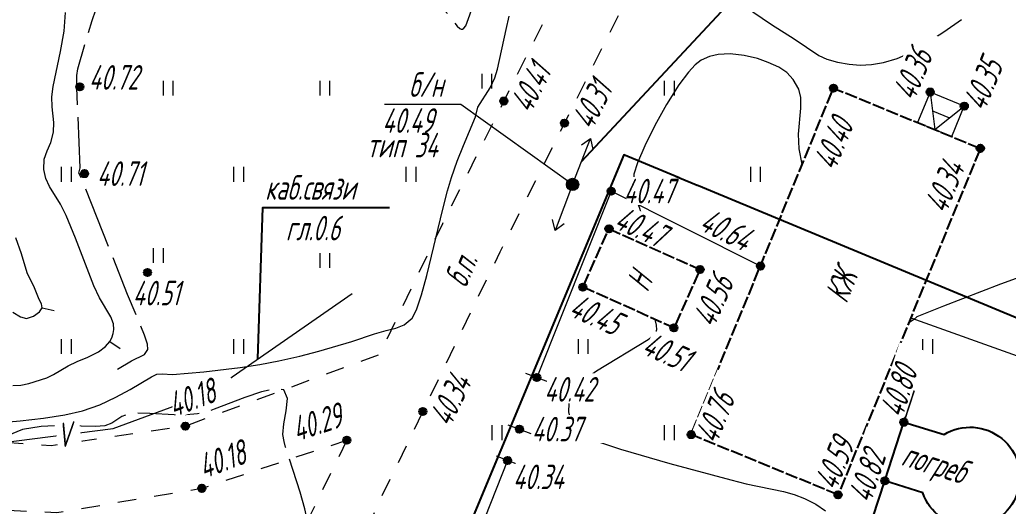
# Model space of a CAD drawing. Extents: x 2208637 to 2213412, y 575334 to 577367.
# Drawn here: x 2211028.6 to 2211068.76, y 576608.31 to 576628.09 of the extents above; entities that cross this region are included whole.
import ezdxf
from ezdxf.enums import TextEntityAlignment as Align

# ---------------------------------------------------------------- set-up
doc = ezdxf.new("R2010")
doc.units = 0
doc.header["$LTSCALE"] = 0.5
for name, pattern in [('2000_13', [1, 1, 0]), ('500_189_3_2', [3, 1.5, -1.5]), ('500_329_3', [6, 5, -1])]:
    doc.linetypes.add(name, pattern=pattern)
doc.layers.get('0').update_dxf_attribs({"lineweight": 25})
for name, color, linetype, lineweight in [('ИИ_ГОРИЗОНТАЛИ_ОСН', 32, 'Continuous', 15), ('ИИ_ГРАНИЦЫ_ЗЕМЛЕПОЛЬЗОВАТЕЛЕЙ', 7, 'Continuous', 25), ('ИИ_ДОРОГИ_АД', 7, 'Continuous', 25), ('ИИ_КАБЕЛЯ_СВЯЗИ', 212, 'Continuous', 25), ('ИИ_ЛЭП_НН', 7, 'Continuous', 25), ('ИИ_ОГРАДЫ', 7, 'Continuous', 25), ('ИИ_ОТМЕТКИ', 7, 'Continuous', 25), ('ИИ_СООРУЖЕНИЯ', 7, 'Continuous', 25), ('ИИ_УГОДЬЯ', 7, 'Continuous', 25)]:
    doc.layers.add(name, color=color, linetype=linetype, lineweight=lineweight)
doc.styles.add('BM431', font='', dxfattribs={"height": 1})
doc.styles.add('D431', font='', dxfattribs={"height": 1})
doc.styles.add('GOST 2.304', font='cs_gost2304.shx', dxfattribs={"width": 0.8, "oblique": 15})
doc.styles.get('BM431').set_extended_font_data('bm431', italic=True)
doc.styles.get('D431').set_extended_font_data('D431', italic=True)
doc.linetypes.add('2000_475_1', pattern='A,3,[1,Topography.shx,S=0.5,R=90,X=0,Y=0],0', length=3)
doc.linetypes.add('2000_485_1', pattern='A,34.5,[1,Topography.shx,S=1.5,R=120,X=0.5,Y=-0.87],-0.01,[1,Topography.shx,S=1.5,R=0,X=-0.25,Y=0.43],0,[3,Topography.shx,S=1,R=0,X=0.5,Y=0],-0.01,[1,Topography.shx,S=1.5,R=60,X=0.5,Y=-0.87],-1,34.5', length=70.02)
doc.linetypes.add('2000_63', pattern='A,1,[1,Topography.shx,S=1.2,R=90,X=0,Y=0],1,[1,Topography.shx,S=0.5,R=90,X=0,Y=0]', length=2)
doc.linetypes.add('500_132_1', pattern='A,4,[3,Topography.shx,S=2.5,R=0,X=0,Y=0],4,-2', length=10)

# ---------------------------------------------------------------- blocks, each defined once
blk = doc.blocks.new('Лист 024_УС_ПК2+00-ПК8+57.26|2000_473')
at = {"color": 0, "linetype": 'Continuous', "lineweight": -2}
blk.add_lwpolyline([(0, 1), (0, -1)], dxfattribs=at)
blk = doc.blocks.new('Лист 024_УС_ПК2+00-ПК8+57.26|Для согласований 3 лист|Ситуация лист3|2000_115_5')
at = {"color": 0, "linetype": 'Continuous', "lineweight": -2}
for points in [[(0, 0), (4, 0)], [(3.25, 0.5), (4, 0), (3.25, -0.5)]]:
    blk.add_lwpolyline(points, dxfattribs=at)
blk = doc.blocks.new('*U58')
at = {"color": 0, "linetype": 'Continuous', "lineweight": -2}
blk.add_lwpolyline([(0, 2.684), (0, 0), (3.001, 0), (3.001, 2.684)], close=True, dxfattribs=at)
for points in [[(0, 2.684), (1.501, 0), (3.001, 2.684)], [(0.75, 1.342), (2.251, 1.342)]]:
    blk.add_lwpolyline(points, dxfattribs=at)
blk = doc.blocks.new('500_329_6')
at = {"color": 0, "linetype": 'Continuous', "lineweight": -2}
blk.add_lwpolyline([(0, 0), (1, 0)], dxfattribs=at)
blk = doc.blocks.new('500_401')
at = {"color": 0, "linetype": 'Continuous', "lineweight": -2}
for points in [[(-0.4, 0), (-0.4, 1.2)], [(0.4, 0), (0.4, 1.2)]]:
    blk.add_lwpolyline(points, dxfattribs=at)
blk = doc.blocks.new('500_330_1')
at = {"linetype": 'Continuous', "lineweight": -2}
h = blk.add_hatch(color=0, dxfattribs=at)
h.dxf.hatch_style = 1
edge = h.paths.add_edge_path()
edge.add_arc((0, 0), 0.3, 0, 360)
at = {"color": 0, "linetype": 'Continuous', "lineweight": -2}
blk.add_circle((0, 0), 0.3, dxfattribs=at)
at = {"color": 0, "linetype": 'Continuous', "lineweight": -2, "style": 'GOST 2.304', "flags": 1}
for tag, p in [('Номер', (-1, -1)), ('Номер_рабочей_станции', (-1, -3.5))]:
    blk.add_attdef(tag, text='', height=2, dxfattribs=at).set_placement(p, align=Align.RIGHT)
at = {"color": 0, "linetype": 'Continuous', "lineweight": -2, "style": 'GOST 2.304'}
blk.add_attdef('Высота', (1, -1), '', height=2, dxfattribs=at)
at = {"color": 0, "linetype": 'Continuous', "lineweight": -2, "style": 'GOST 2.304', "flags": 1}
blk.add_attdef('Код', (0, -3.5), '', height=2, dxfattribs=at)
blk = doc.blocks.new('*U57')
at = {"linetype": 'Continuous', "lineweight": -2, "true_color": 0xffffff}
h = blk.add_hatch(color=7, dxfattribs=at)
h.dxf.hatch_style = 1
edge = h.paths.add_edge_path()
edge.add_arc((0, 0), 0.5, 0, 360)
at = {"linetype": 'Continuous', "lineweight": -2}
h = blk.add_hatch(color=0, dxfattribs=at)
edge = h.paths.add_edge_path()
edge.add_arc((0, 0), 0.1, 0, 360)
at = {"color": 0, "linetype": 'Continuous', "lineweight": -2}
for radius in [0.5, 0.1]:
    blk.add_circle((0, 0), radius, dxfattribs=at)
for tag, p, style in [('Номер', (0, -3), 'D431'), ('Тип', (0, -5.5), 'D431'), ('Высота', (0, -8), 'D431'), ('Пояснительная_надпись', (0, -10.5), 'BM431')]:
    blk.add_attdef(tag, p, '', height=2, dxfattribs=dict(at, style=style))
blk = doc.blocks.new('P0C9E168AC7734B54BCE12C5892E5DC')
at = {"color": 0, "linetype": '2000_485_1', "lineweight": -2, "flags": 128}
blk.add_lwpolyline([(2211095.93, 576580.14), (2211099.8, 576611), (2211085.41, 576615.78), (2211083.24, 576610.08), (2211053.15, 576622.6), (2211044.82, 576602.61)], close=True, dxfattribs=at)
at = {"color": 0, "lineweight": -2, "flags": 1}
for tag in ['Адрес (местоположение) участка', 'Дата постановки на учет', 'Тип объекта', 'Статус записи о ЗУ по справочнику', 'Кадастровый номер, обозначение, учетный номер объекта', 'Кадастровый номер квартала', 'Вид разрешенного использования по классификатору', 'Площадь, кв.м', 'Категория земель', 'Вид использования по документу', 'Кадастровая стоимость']:
    blk.add_attdef(tag, (0, 0), '', height=0.2, dxfattribs=at)
blk = doc.blocks.new('*U64')
at = {"color": 0, "linetype": 'Continuous', "lineweight": -2, "style": 'BM431'}
for tag, p in [('Характеристика', (3, 1.5)), ('Глубина', (3, -3.5))]:
    blk.add_attdef(tag, p, '', height=2, dxfattribs=at)
at = {"color": 7, "linetype": 'Continuous', "lineweight": -2, "true_color": 0xffffff}
blk.add_wipeout([(0, 1.1), (0, -1.1), (1.6, -1.1), (1.6, 1.1)], dxfattribs=at)
at = {"color": 0, "linetype": 'Continuous', "lineweight": -2, "style": 'BM431'}
blk.add_attdef('Индекс_назначения', text='', height=2, dxfattribs=at).set_placement((0, 0), align=Align.MIDDLE_LEFT)

msp = doc.modelspace()

# ---------------------------------------------------------------- linework, layer by layer
at = {"layer": 'ИИ_ГОРИЗОНТАЛИ_ОСН', "color": 32, "linetype": '500_329_3', "lineweight": 20, "flags": 128}
for points, elevation in [([(2211032.563, 576613.876), (2211033.142, 576614.224), (2211033.666, 576614.479), (2211033.808, 576614.675), (2211033.791, 576614.892), (2211033.673, 576615.256), (2211032.979, 576616.909), (2211031.204, 576621.405), (2211031.001, 576621.853), (2211031.055, 576622.062), (2211030.918, 576625.317), (2211030.922, 576625.822), (2211030.962, 576626.096), (2211031.267, 576627.185), (2211031.539, 576628.058), (2211031.839, 576628.941), (2211032.129, 576629.676), (2211032.37, 576630.108), (2211032.733, 576630.4), (2211033.145, 576630.6), (2211033.505, 576630.715), (2211033.709, 576630.752), (2211033.998, 576630.612), (2211034.296, 576630.638), (2211039.377, 576631.257), (2211040.255, 576631.397), (2211040.634, 576631.425), (2211041.099, 576631.364), (2211041.521, 576631.213), (2211042.124, 576630.927), (2211042.833, 576630.553), (2211043.575, 576630.135), (2211044.863, 576629.348), (2211045.262, 576629.07), (2211045.629, 576628.731), (2211045.946, 576628.363), (2211046.375, 576627.822), (2211046.475, 576627.728), (2211046.528, 576627.7), (2211046.585, 576627.706), (2211046.645, 576627.741), (2211046.717, 576627.835), (2211046.892, 576628.282), (2211046.968, 576628.533), (2211047.052, 576628.925), (2211047.144, 576629.1), (2211047.259, 576629.262), (2211047.914, 576630.01), (2211048.223, 576630.42), (2211048.503, 576630.877), (2211049.011, 576631.792), (2211049.32, 576632.405), (2211049.613, 576633.1), (2211049.853, 576633.861), (2211050, 576634.672), (2211050.016, 576635.517), (2211049.922, 576636.389), (2211049.758, 576637.27), (2211049.512, 576638.125), (2211049.173, 576638.921), (2211048.73, 576639.623), (2211048.291, 576640.094), (2211047.91, 576640.383), (2211047.629, 576640.542), (2211047.344, 576640.66), (2211047.054, 576640.726), (2211046.579, 576640.747), (2211045.892, 576640.652), (2211044.992, 576640.384), (2211044.101, 576640.011), (2211043.28, 576639.602), (2211042.09, 576638.941), (2211041.842, 576638.822), (2211041.611, 576638.831), (2211041.422, 576638.869), (2211041.213, 576638.841), (2211041.036, 576638.685), (2211040.482, 576638), (2211040.097, 576637.624), (2211039.636, 576637.328), (2211039.159, 576637.156), (2211038.711, 576637.078), (2211038.273, 576637.064), (2211036.848, 576637.123), (2211036.381, 576637.174), (2211035.659, 576637.295), (2211035.467, 576637.339), (2211035.183, 576637.474), (2211035.027, 576637.506), (2211034.731, 576637.42), (2211034.124, 576637.197), (2211031.181, 576636.037), (2211030.76, 576635.85), (2211030.13, 576635.528), (2211029.793, 576635.393), (2211029.358, 576635.278), (2211028.869, 576635.238), (2211027.916, 576635.345), (2211027.402, 576635.351), (2211026.83, 576635.233), (2211026.33, 576634.982), (2211025.729, 576634.563), (2211023.718, 576632.934), (2211023.112, 576632.482), (2211022.606, 576632.182), (2211021.975, 576631.946), (2211021.356, 576631.787), (2211020.798, 576631.688), (2211020.063, 576631.593), (2211019.575, 576631.589), (2211019.337, 576631.523), (2211019.137, 576631.304), (2211018.497, 576630.378), (2211018.043, 576629.896), (2211017.489, 576629.551), (2211016.933, 576629.474), (2211016.305, 576629.576), (2211015.024, 576629.918), (2211014.57, 576629.967), (2211014.274, 576629.923), (2211014.104, 576629.844), (2211013.961, 576629.718), (2211013.855, 576629.553), (2211013.759, 576629.244)], 40.75), ([(2211042.266, 576569.609), (2211042.209, 576569.794), (2211042.187, 576570.098), (2211042.132, 576570.431), (2211041.972, 576570.707), (2211041.643, 576570.796), (2211040.966, 576570.859), (2211039.009, 576570.991), (2211037.95, 576571.102), (2211036.985, 576571.27), (2211036.355, 576571.46), (2211036.002, 576571.642), (2211035.838, 576571.784), (2211035.718, 576571.97), (2211035.63, 576572.19), (2211035.575, 576572.53), (2211035.624, 576573.007), (2211035.838, 576573.646), (2211036.545, 576575.095), (2211037.256, 576576.663), (2211037.662, 576577.392), (2211038.827, 576579.291), (2211039.017, 576579.672), (2211039.098, 576579.909), (2211039.117, 576580.101), (2211039.101, 576580.195), (2211039.026, 576580.367), (2211038.838, 576580.591), (2211038.152, 576581.143), (2211038.032, 576581.476), (2211038.304, 576581.781), (2211038.871, 576582.088), (2211040.003, 576582.57), (2211040.251, 576582.691), (2211040.364, 576582.784), (2211040.378, 576582.905), (2211040.337, 576583.019), (2211040.244, 576583.178), (2211040.166, 576583.424), (2211040.229, 576583.703), (2211040.386, 576584.154), (2211040.557, 576584.724), (2211040.66, 576585.355), (2211040.615, 576585.992), (2211040.458, 576586.507), (2211040.228, 576587.014), (2211039.92, 576587.51), (2211039.529, 576587.991), (2211039.048, 576588.454), (2211038.474, 576588.895), (2211037.832, 576589.226), (2211037.024, 576589.492), (2211036.121, 576589.71), (2211034.325, 576590.064), (2211033.576, 576590.232), (2211033.024, 576590.416), (2211032.429, 576590.735), (2211031.876, 576591.099), (2211030.929, 576591.807), (2211030.623, 576591.757), (2211030.468, 576592.093), (2211030.295, 576592.394), (2211030.075, 576592.681), (2211029.786, 576592.878), (2211029.444, 576593.022), (2211029.114, 576593.197), (2211028.86, 576593.488), (2211028.791, 576593.919), (2211028.771, 576594.748), (2211028.789, 576595.842), (2211028.902, 576598.298), (2211029.047, 576600.23), (2211029.107, 576600.669), (2211029.196, 576601.039), (2211029.293, 576601.353), (2211029.434, 576601.607), (2211029.66, 576601.793), (2211029.958, 576601.824), (2211030.572, 576601.605), (2211030.825, 576601.649), (2211030.964, 576601.945), (2211031.083, 576602.521), (2211031.179, 576603.253), (2211031.25, 576604.013), (2211031.29, 576604.678), (2211031.293, 576605.509), (2211031.277, 576605.829), (2211031.204, 576606.12), (2211031.028, 576606.418), (2211030.644, 576606.676), (2211028.883, 576607.381), (2211028.673, 576607.51), (2211028.616, 576607.588), (2211028.617, 576607.624), (2211028.638, 576607.65), (2211028.736, 576607.678), (2211029.008, 576607.67), (2211029.542, 576607.586), (2211030.363, 576607.406), (2211032.185, 576606.942), (2211032.498, 576606.938), (2211032.648, 576606.893), (2211032.802, 576606.751), (2211033.266, 576606.173), (2211033.578, 576605.842), (2211033.894, 576605.601), (2211035.973, 576604.187), (2211036.78, 576603.608), (2211037.513, 576603.038), (2211038.093, 576602.512), (2211038.442, 576602.069), (2211038.67, 576601.372), (2211038.738, 576600.612), (2211038.71, 576599.91), (2211038.622, 576599.164), (2211038.725, 576598.985), (2211037.113, 576597.868), (2211036.364, 576597.303), (2211035.906, 576596.901), (2211035.707, 576596.663), (2211035.666, 576596.548), (2211035.677, 576596.505), (2211035.709, 576596.475), (2211035.819, 576596.451), (2211036.088, 576596.498), (2211036.591, 576596.682), (2211037.352, 576597.04), (2211038.129, 576597.454), (2211038.783, 576597.829), (2211039.173, 576598.073), (2211039.435, 576598.271), (2211039.624, 576598.451), (2211040.004, 576598.913), (2211040.531, 576599.485), (2211040.822, 576599.848), (2211041.066, 576600.271), (2211041.215, 576600.765), (2211041.218, 576601.25), (2211041.095, 576601.679), (2211040.714, 576602.581), (2211040.574, 576603.161), (2211040.53, 576603.692), (2211040.534, 576604.217), (2211040.578, 576605.34), (2211040.565, 576605.982), (2211040.493, 576606.707), (2211040.355, 576607.474), (2211040.178, 576608.207), (2211039.986, 576608.877), (2211039.399, 576610.714), (2211039.338, 576610.933), (2211039.29, 576611.217), (2211039.326, 576611.651), (2211039.429, 576612.187), (2211039.472, 576612.694), (2211039.325, 576613.038), (2211038.985, 576613.079), (2211038.42, 576612.952), (2211037.743, 576612.726), (2211036.493, 576612.247), (2211036.143, 576612.13), (2211035.814, 576612.067), (2211035.215, 576612.011), (2211034.873, 576612.017), (2211033.881, 576612.077), (2211033.397, 576612.088), (2211033.034, 576612.055), (2211032.752, 576611.956), (2211032.337, 576611.69), (2211032.056, 576611.574), (2211031.675, 576611.546), (2211030.289, 576611.581), (2211029.474, 576611.552), (2211028.706, 576611.431), (2211028.08, 576611.172), (2211027.602, 576610.729), (2211027.214, 576610.152), (2211026.914, 576609.534), (2211026.7, 576608.973), (2211026.526, 576608.402), (2211026.464, 576608.32), (2211026.465, 576608.231), (2211025.778, 576606.784), (2211025.682, 576606.561), (2211025.63, 576606.398), (2211025.636, 576606.243), (2211025.722, 576606.142), (2211025.854, 576606.043), (2211025.956, 576605.902), (2211025.956, 576605.68), (2211025.831, 576604.857), (2211025.811, 576604.351), (2211025.85, 576603.969), (2211026.162, 576602.387), (2211026.277, 576601.728), (2211026.371, 576601.01), (2211026.424, 576600.386), (2211026.506, 576598.854), (2211026.626, 576594.964), (2211026.636, 576594.265), (2211026.611, 576592.685), (2211026.638, 576592.12), (2211026.711, 576591.429), (2211026.861, 576590.711), (2211027.078, 576590.07), (2211027.317, 576589.457), (2211027.531, 576588.823), (2211027.674, 576588.118), (2211027.699, 576587.29), (2211027.623, 576586.552), (2211027.482, 576585.869), (2211027.278, 576585.21), (2211027.015, 576584.547), (2211026.695, 576583.849), (2211025.898, 576582.234), (2211025.495, 576581.328), (2211024.821, 576579.614), (2211024.459, 576578.859), (2211024.02, 576578.206), (2211023.583, 576577.775), (2211023.19, 576577.513), (2211022.891, 576577.371), (2211022.598, 576577.27), (2211022.319, 576577.212), (2211021.865, 576577.179), (2211021.204, 576577.227), (2211020.31, 576577.413), (2211019.374, 576577.714), (2211018.429, 576578.1), (2211017.505, 576578.542), (2211016.638, 576579.013), (2211015.859, 576579.483), (2211015.202, 576579.925), (2211014.511, 576580.503), (2211013.932, 576581.139), (2211013.447, 576581.798), (2211012.366, 576583.529), (2211012.069, 576583.901), (2211011.409, 576584.651), (2211011.119, 576584.943), (2211010.857, 576585.121), (2211010.626, 576585.218), (2211010.449, 576585.262), (2211010.278, 576585.281), (2211010.111, 576585.256), (2211009.819, 576585.147), (2211009.364, 576584.899), (2211008.03, 576584.046), (2211007.33, 576583.664), (2211006.79, 576583.46), (2211006.41, 576583.398), (2211006.173, 576583.41), (2211005.934, 576583.475), (2211005.696, 576583.594), (2211005.373, 576583.848), (2211005, 576584.293), (2211004.614, 576584.945), (2211004.03, 576586.18), (2211003.794, 576586.557), (2211003.465, 576586.838), (2211003.16, 576587.022), (2211002.883, 576587.217), (2211002.637, 576587.533), (2211002.534, 576587.931), (2211002.446, 576588.647), (2211002.182, 576591.69), (2211002.06, 576592.666), (2211001.906, 576593.453), (2211001.71, 576593.951), (2211001.315, 576594.385), (2211000.858, 576594.688), (2211000.37, 576594.9), (2210999.427, 576595.213), (2210998.949, 576595.354), (2210998.16, 576595.469), (2210997.722, 576595.562), (2210997.302, 576595.736), (2210996.967, 576595.935), (2210996.653, 576596.072), (2210996.297, 576596.064), (2210995.95, 576595.828), (2210995.488, 576595.343), (2210994.986, 576594.727), (2210994.513, 576594.095), (2210994.144, 576593.566), (2210993.951, 576593.255), (2210993.841, 576592.979), (2210993.754, 576592.435), (2210993.761, 576592.146), (2210993.857, 576590.974), (2210993.867, 576590.217), (2210993.8, 576589.431), (2210993.663, 576588.824), (2210993.498, 576588.403), (2210993.272, 576588.026), (2210992.984, 576587.719), (2210992.589, 576587.413), (2210991.932, 576587.013), (2210990.963, 576586.542), (2210989.917, 576586.118), (2210988.884, 576585.761), (2210987.954, 576585.49), (2210987.219, 576585.322), (2210986.769, 576585.277), (2210986.389, 576585.403), (2210986.096, 576585.65), (2210985.835, 576585.935), (2210985.609, 576586.134), (2210985.412, 576586.237), (2210985.259, 576586.274), (2210985.099, 576586.278), (2210984.923, 576586.244), (2210984.61, 576586.132), (2210984.13, 576585.895), (2210983.492, 576585.518), (2210981.752, 576584.349), (2210981.523, 576584.233), (2210981.286, 576584.184), (2210980.554, 576584.115), (2210980.129, 576584.022), (2210979.71, 576583.839), (2210979.379, 576583.59), (2210979.05, 576583.251), (2210977.477, 576581.265), (2210977.037, 576580.8), (2210974.838, 576578.683), (2210974.016, 576577.836), (2210973.252, 576576.969), (2210972.607, 576576.111), (2210972.218, 576575.452), (2210972.02, 576574.983), (2210971.941, 576574.687), (2210971.904, 576574.367), (2210971.916, 576574.031), (2210972.022, 576573.568), (2210972.296, 576573.01), (2210972.781, 576572.371), (2210973.335, 576571.746), (2210973.86, 576571.082), (2210974.261, 576570.327), (2210974.439, 576569.428), (2210974.384, 576568.517), (2210974.183, 576567.549), (2210973.876, 576566.581), (2210973.499, 576565.666), (2210973.092, 576564.858), (2210972.693, 576564.212), (2210972.404, 576563.849), (2210972.219, 576563.684), (2210972.115, 576563.632), (2210972.005, 576563.633), (2210971.897, 576563.702), (2210971.776, 576563.918), (2210971.659, 576564.363), (2210971.515, 576565.052), (2210971.341, 576565.607), (2210971.143, 576565.971), (2210970.967, 576566.17), (2210970.771, 576566.313), (2210970.577, 576566.425), (2210970.263, 576566.567), (2210969.808, 576566.706), (2210969.185, 576566.8), (2210968.513, 576566.802), (2210967.801, 576566.711), (2210967.061, 576566.524), (2210966.423, 576566.209), (2210965.802, 576565.719), (2210965.204, 576565.134), (2210964.108, 576563.99), (2210963.715, 576563.654), (2210963.441, 576563.486), (2210963.269, 576563.423), (2210963.073, 576563.403), (2210962.857, 576563.434), (2210962.552, 576563.565), (2210962.189, 576563.83)], 40.25)]:
    msp.add_lwpolyline(points, dxfattribs=dict(at, elevation=elevation))
at = {"layer": 'ИИ_ГОРИЗОНТАЛИ_ОСН', "flags": 128}
for points, elevation in [([(2211028.31, 576613.212), (2211028.637, 576613.229), (2211028.961, 576613.301), (2211029.703, 576613.532), (2211029.974, 576613.66), (2211030.567, 576614.014), (2211030.934, 576614.189), (2211031.364, 576614.37), (2211031.792, 576614.586), (2211032.088, 576614.804), (2211032.261, 576615.004), (2211032.345, 576615.158), (2211032.399, 576615.326), (2211032.422, 576615.488), (2211032.405, 576615.717), (2211032.304, 576616.007), (2211031.844, 576616.78), (2211031.61, 576617.266), (2211030.864, 576619.208), (2211030.484, 576620.126), (2211030.252, 576620.583), (2211029.813, 576621.303), (2211029.655, 576621.636), (2211029.571, 576621.999), (2211029.595, 576622.419), (2211029.718, 576622.76), (2211029.865, 576623.099), (2211029.963, 576623.511), (2211029.982, 576623.913), (2211029.92, 576624.549), (2211029.902, 576624.958), (2211029.96, 576625.377), (2211030.258, 576626.801), (2211030.396, 576627.617), (2211030.458, 576628.377)], 41), ([(2211058.043, 576628.631), (2211059.139, 576627.888), (2211060.069, 576627.305), (2211061.063, 576626.638), (2211061.394, 576626.484), (2211061.823, 576626.36), (2211062.3, 576626.274), (2211062.752, 576626.239), (2211063.209, 576626.262), (2211063.7, 576626.35), (2211064.253, 576626.511), (2211064.772, 576626.747), (2211065.431, 576627.13), (2211066.152, 576627.598), (2211066.86, 576628.089)], 40.5), ([(2211027.676, 576611.692), (2211028.61, 576611.774), (2211029.56, 576611.886), (2211030.436, 576612.024), (2211031.152, 576612.186), (2211031.846, 576612.433), (2211032.501, 576612.738), (2211033.087, 576613.058), (2211033.948, 576613.568), (2211034.167, 576613.671), (2211034.391, 576613.691), (2211034.81, 576613.658), (2211036.075, 576613.769), (2211037.551, 576613.947), (2211038.347, 576614.068), (2211039.123, 576614.212), (2211039.972, 576614.403), (2211040.757, 576614.607), (2211042.086, 576615.007), (2211043.013, 576615.322), (2211043.484, 576615.453), (2211043.875, 576615.543), (2211044.219, 576615.68), (2211044.546, 576615.953), (2211044.724, 576616.295), (2211044.926, 576616.899), (2211045.142, 576617.686), (2211045.789, 576620.378), (2211045.977, 576621.127), (2211046.135, 576621.672), (2211046.378, 576622.339), (2211046.631, 576622.969), (2211047.123, 576624.133), (2211047.21, 576624.537), (2211047.706, 576625.323), (2211047.9, 576625.719), (2211048.012, 576626.079), (2211048.356, 576627.695), (2211048.487, 576628.225)], 40.5), ([(2211060.395, 576622.218), (2211060.395, 576622.218), (2211060.267, 576622.835), (2211060.247, 576623.428), (2211060.333, 576624.485), (2211060.34, 576624.918), (2211060.255, 576625.268), (2211060.028, 576625.656), (2211059.764, 576625.94), (2211059.436, 576626.158), (2211059.012, 576626.349), (2211058.57, 576626.504), (2211058.039, 576626.636), (2211057.458, 576626.7), (2211056.981, 576626.672), (2211056.629, 576626.59), (2211056.292, 576626.445), (2211056.042, 576626.256), (2211055.766, 576625.961), (2211055.374, 576625.436), (2211054.874, 576624.641), (2211054.401, 576623.783), (2211053.996, 576622.959), (2211053.701, 576622.266), (2211053.555, 576621.802), (2211053.544, 576621.274), (2211053.651, 576620.802), (2211053.791, 576620.385), (2211053.874, 576620.021), (2211053.891, 576619.736), (2211053.854, 576619)], 40.5), ([(2211028.312, 576616.201), (2211028.627, 576616.012), (2211028.878, 576615.943), (2211029.162, 576616.032), (2211029.395, 576616.211), (2211029.513, 576616.374), (2211029.485, 576616.531), (2211029.385, 576616.711), (2211029.197, 576617.188), (2211028.903, 576617.791), (2211028.664, 576618.566), (2211028.443, 576619.214)], 41.5), ([(2211069.728, 576617.795), (2211068.453, 576617.332), (2211066.136, 576616.444), (2211065.053, 576616.008), (2211064.919, 576615.883), (2211064.791, 576615.808), (2211064.743, 576615.823)], 40.5), ([(2211054.406, 576615.905), (2211054.456, 576615.672), (2211054.468, 576615.478), (2211054.404, 576615.277), (2211054.136, 576615.072), (2211052.031, 576613.793), (2211051.513, 576613.432), (2211051.229, 576613.194), (2211051.109, 576613.058), (2211051.035, 576612.913), (2211050.972, 576612.742), (2211050.911, 576612.485), (2211050.897, 576612.147), (2211050.987, 576611.742), (2211051.204, 576611.368), (2211051.528, 576611.163), (2211052.158, 576610.911), (2211053.008, 576610.631), (2211055.016, 576610.049), (2211057.485, 576609.38), (2211058.109, 576609.22), (2211059.634, 576608.906), (2211060.069, 576608.787), (2211060.486, 576608.626), (2211060.948, 576608.385), (2211061.345, 576608.127)], 40.5)]:
    msp.add_lwpolyline(points, dxfattribs=dict(at, elevation=elevation))
at = {"layer": 'ИИ_ДОРОГИ_АД', "color": 7, "linetype": '500_189_3_2', "lineweight": 20, "flags": 128}
for points in [[(2211055.501, 576643.341), (2211054.083, 576639.11), (2211051.335, 576630.909), (2211048.27, 576624.781), (2211045.771, 576619.785), (2211043.205, 576614.473), (2211035.326, 576611.56), (2211029.871, 576610.758), (2211025.14, 576611.1), (2211019.261, 576612.885), (2211012.157, 576614.886), (2211002.29, 576616.761), (2210999.023, 576617.472), (2211000.398, 576622.502), (2211002.417, 576628.167), (2211005.211, 576633.231), (2211008.377, 576636.967), (2211012.57, 576640.76), (2211017.042, 576641.88), (2211026.306, 576643.496), (2211036.13, 576645.21), (2211044.635, 576648.306), (2211052.002, 576651.82), (2211053.657, 576653.146)], [(2211056.487, 576638.1), (2211053.742, 576629.909), (2211050.729, 576623.885), (2211048.104, 576618.638), (2211044.976, 576612.161), (2211043.263, 576608.616), (2211038.924, 576599.006), (2211037.506, 576595.865), (2211032.31, 576585.85), (2211028.092, 576578.028), (2211024.546, 576572.146), (2211019.5, 576566.894), (2211017.318, 576564.777), (2211011.488, 576559.123), (2211006.127, 576553.665)], [(2211026.624, 576608.212), (2211030.105, 576608.052), (2211035.997, 576609.036), (2211041.888, 576610.992)], [(2211041.888, 576610.992), (2211036.617, 576600.215), (2211035.169, 576597.008), (2211030.165, 576587.526)]]:
    msp.add_lwpolyline(points, dxfattribs=at)
at = {"layer": 'ИИ_КАБЕЛЯ_СВЯЗИ', "elevation": -0.638, "flags": 128}
msp.add_lwpolyline([(2211038.267, 576614.294), (2211038.479, 576620.446), (2211043.628, 576620.446)], dxfattribs=at)
at = {"layer": 'ИИ_КАБЕЛЯ_СВЯЗИ', "linetype": '500_132_1', "lineweight": 20, "elevation": -0.638, "flags": 128}
msp.add_lwpolyline([(2211012.278, 576606.636), (2211012.658, 576608.446), (2211014.178, 576609.966), (2211015.068, 576610.256), (2211025.908, 576610.646), (2211032.388, 576611.465), (2211036.248, 576612.895), (2211042.108, 576616.955)], dxfattribs=at)
at = {"layer": 'ИИ_ЛЭП_НН', "color": 7, "elevation": 40.49, "flags": 128}
msp.add_lwpolyline([(2211051.424, 576622.321), (2211059.004, 576630.467), (2211091.5, 576630.467)], dxfattribs=at)
at = {"layer": 'ИИ_ЛЭП_НН', "lineweight": 20, "elevation": 40.49, "flags": 128}
msp.add_lwpolyline([(2211051.06, 576621.39), (2211046.523, 576624.646), (2211043.422, 576624.646)], dxfattribs=at)
at = {"layer": 'ИИ_ОГРАДЫ', "linetype": '2000_475_1', "lineweight": 20, "flags": 128}
for points in [[(2211058.694, 576618.072), (2211052.63, 576621.12), (2211049.61, 576613.54)], [(2211064.801, 576615.965), (2211069.312, 576614.358), (2211073.787, 576613.048), (2211076.537, 576612.243), (2211079.78, 576611.068), (2211081.424, 576610.666), (2211083.296, 576611.383), (2211087.251, 576610.387), (2211092.433, 576608.623), (2211099.17, 576605.56), (2211099.147, 576605.398)], [(2211048.42, 576610.17), (2211043.76, 576598.38), (2211048.261, 576596.518)]]:
    msp.add_lwpolyline(points, dxfattribs=at)
at = {"layer": 'ИИ_СООРУЖЕНИЯ', "linetype": '2000_13', "flags": 128}
for points in [[(2211061.848, 576608.77), (2211055.881, 576611.219), (2211058.694, 576618.072), (2211061.663, 576625.307), (2211067.63, 576622.858)], [(2211052.542, 576619.588), (2211056.241, 576617.931), (2211055.179, 576615.558), (2211051.48, 576617.215)]]:
    msp.add_lwpolyline(points, close=True, dxfattribs=at)
at = {"layer": 'ИИ_СООРУЖЕНИЯ', "linetype": 'Continuous', "elevation": -45, "flags": 128}
msp.add_lwpolyline([(2211063.258, 576607.843), (2211063.748, 576609.342), (2211064.525, 576611.721), (2211064.947, 576613.011)], dxfattribs=at)
at = {"layer": 'ИИ_СООРУЖЕНИЯ', "linetype": '2000_63', "elevation": -45, "flags": 128}
msp.add_lwpolyline([(2211064.525, 576611.721), (2211066.16, 576611.223, -2.865478), (2211065.294, 576608.855), (2211063.748, 576609.342)], format="xyb", dxfattribs=at)

# ---------------------------------------------------------------- block references
at = {"layer": 'ИИ_ГОРИЗОНТАЛИ_ОСН', "xscale": 0.5, "yscale": 0.5, "zscale": 0.5}
for p, rotation in [((2211029.513, 576616.374, 41.5), 347.1327890248557), ((2211032.261, 576615.004, 41), 325.1892189743377)]:
    msp.add_blockref('500_329_6', p, dxfattribs=dict(at, rotation=rotation))
at = {"layer": 'ИИ_ЛЭП_НН', "lineweight": 20, "ltscale": 0.5, "xscale": 0.5, "yscale": 0.5, "zscale": 0.5}
for rotation in [68.63488046688984, 249.123014035478]:
    msp.add_blockref('Лист 024_УС_ПК2+00-ПК8+57.26|Для согласований 3 лист|Ситуация лист3|2000_115_5', (2211051.06, 576621.39, 40.49), dxfattribs=dict(at, rotation=rotation))
at = {"layer": 'ИИ_ОГРАДЫ', "lineweight": 20, "ltscale": 0.5, "xscale": 0.4999999999999998, "yscale": 0.4999999999999998, "zscale": 0.4999999999999998, "rotation": 68.91288705258648}
for p in [(2211049.61, 576613.54, 40.42), (2211048.901, 576611.442), (2211048.42, 576610.17)]:
    msp.add_blockref('Лист 024_УС_ПК2+00-ПК8+57.26|2000_473', p, dxfattribs=at)
at = {"layer": 'ИИ_СООРУЖЕНИЯ', "color": 7, "lineweight": 20, "ltscale": 0.5, "xscale": 0.5, "yscale": 0.5, "zscale": 0.5, "rotation": 337.6875754519835}
msp.add_blockref('*U58', (2211065.08, 576623.904), dxfattribs=at)
at = {"layer": 'ИИ_УГОДЬЯ', "lineweight": 20, "xscale": 0.5, "yscale": 0.5, "zscale": 0.5}
for p in [(2211034.636, 576625.005), (2211041, 576625), (2211047.584, 576625.285), (2211055, 576625), (2211030.5, 576621.5), (2211037.5, 576621.5), (2211044.5, 576621.5), (2211058.5, 576621.5), (2211034.236, 576618.199), (2211041, 576618), (2211030.5, 576614.5), (2211037.5, 576614.5), (2211051.5, 576614.5), (2211065.5, 576614.5), (2211048, 576611), (2211055, 576611)]:
    msp.add_blockref('500_401', p, dxfattribs=at)

# ---------------------------------------------------------------- next in the draw order: wipeouts: each hides what was drawn before it
at = {"lineweight": 0}
for points, layer in [([(2211046.812, 576617.162), (2211047.413, 576618.587), (2211046.363, 576619.03), (2211045.761, 576617.605)], 'ИИ_ДОРОГИ_АД'), ([(2211038.618, 576620.699), (2211043.645, 576620.699), (2211043.645, 576621.865), (2211038.618, 576621.865)], 'ИИ_КАБЕЛЯ_СВЯЗИ'), ([(2211039.48, 576619.046), (2211042.385, 576619.046), (2211042.385, 576620.243), (2211039.48, 576620.243)], 'ИИ_КАБЕЛЯ_СВЯЗИ'), ([(2211030.48, 576610.649), (2211031.134, 576610.732), (2211030.991, 576611.863), (2211030.337, 576611.78)], 'ИИ_КАБЕЛЯ_СВЯЗИ'), ([(2211044.469, 576624.88), (2211046.309, 576624.88), (2211046.309, 576626.02), (2211044.469, 576626.02)], 'ИИ_ЛЭП_НН'), ([(2211042.745, 576622.42), (2211046.252, 576622.42), (2211046.252, 576623.56), (2211042.745, 576623.56)], 'ИИ_ЛЭП_НН'), ([(2211065.053, 576624.818), (2211066.086, 576627.335), (2211064.978, 576627.79), (2211063.945, 576625.273)], 'ИИ_ОТМЕТКИ'), ([(2211049.477, 576624.305), (2211050.685, 576626.721), (2211049.665, 576627.231), (2211048.457, 576624.815)], 'ИИ_ОТМЕТКИ'), ([(2211067.915, 576624.403), (2211068.978, 576626.994), (2211067.924, 576627.427), (2211066.86, 576624.836)], 'ИИ_ОТМЕТКИ'), ([(2211031.521, 576625.172), (2211034.366, 576625.172), (2211034.366, 576626.39), (2211031.521, 576626.39)], 'ИИ_ОТМЕТКИ'), ([(2211051.974, 576623.628), (2211053.156, 576625.99), (2211052.136, 576626.5), (2211050.955, 576624.138)], 'ИИ_ОТМЕТКИ'), ([(2211061.835, 576621.987), (2211062.922, 576624.634), (2211061.867, 576625.066), (2211060.781, 576622.42)], 'ИИ_ОТМЕТКИ'), ([(2211066.348, 576620.239), (2211067.358, 576622.7), (2211066.304, 576623.133), (2211065.294, 576620.672)], 'ИИ_ОТМЕТКИ'), ([(2211031.847, 576621.26), (2211034.508, 576621.26), (2211034.508, 576622.4), (2211031.847, 576622.4)], 'ИИ_ОТМЕТКИ'), ([(2211026.247, 576619.83), (2211028.788, 576619.83), (2211028.788, 576621.028), (2211026.247, 576621.028)], 'ИИ_ОТМЕТКИ'), ([(2211056.219, 576619.462), (2211058.595, 576618.267), (2211059.133, 576619.337), (2211056.757, 576620.532)], 'ИИ_ОТМЕТКИ'), ([(2211033.301, 576616.404), (2211035.942, 576616.404), (2211035.942, 576617.544), (2211033.301, 576617.544)], 'ИИ_ОТМЕТКИ'), ([(2211064.565, 576611.947), (2211065.435, 576614.61), (2211064.352, 576614.964), (2211063.482, 576612.301)], 'ИИ_ОТМЕТКИ'), ([(2211046.2, 576611.559), (2211047.357, 576613.954), (2211046.331, 576614.45), (2211045.174, 576612.054)], 'ИИ_ОТМЕТКИ'), ([(2211034.981, 576611.889), (2211037.439, 576612.798), (2211037.044, 576613.868), (2211034.586, 576612.959)], 'ИИ_ОТМЕТКИ'), ([(2211050.023, 576612.491), (2211052.908, 576612.491), (2211052.908, 576613.708), (2211050.023, 576613.708)], 'ИИ_ОТМЕТКИ'), ([(2211039.985, 576610.893), (2211042.643, 576611.776), (2211042.259, 576612.932), (2211039.601, 576612.049)], 'ИИ_ОТМЕТКИ'), ([(2211049.518, 576610.872), (2211052.339, 576610.872), (2211052.339, 576612.012), (2211049.518, 576612.012)], 'ИИ_ОТМЕТКИ'), ([(2211063.284, 576608.479), (2211064.161, 576611.164), (2211063.004, 576611.542), (2211062.126, 576608.857)], 'ИИ_ОТМЕТКИ'), ([(2211036.209, 576609.384), (2211038.667, 576610.293), (2211038.272, 576611.362), (2211035.813, 576610.453)], 'ИИ_ОТМЕТКИ'), ([(2211048.752, 576608.93), (2211051.412, 576608.93), (2211051.412, 576610.07), (2211048.752, 576610.07)], 'ИИ_ОТМЕТКИ'), ([(2211026.588, 576608.524), (2211029.245, 576608.402), (2211029.301, 576609.618), (2211026.644, 576609.74)], 'ИИ_ОТМЕТКИ'), ([(2211062.278, 576616.53), (2211062.919, 576618.092), (2211061.864, 576618.525), (2211061.223, 576616.963)], 'ИИ_СООРУЖЕНИЯ'), ([(2211054.196, 576616.987), (2211054.542, 576617.761), (2211053.502, 576618.227), (2211053.155, 576617.453)], 'ИИ_СООРУЖЕНИЯ'), ([(2211064.391, 576609.909), (2211067.927, 576608.795), (2211068.27, 576609.883), (2211064.733, 576610.997)], 'ИИ_СООРУЖЕНИЯ')]:
    msp.add_wipeout(points, dxfattribs=at).dxf.layer = layer

# ---------------------------------------------------------------- next in the draw order: block references
at = {"layer": 'ИИ_ОТМЕТКИ'}
ref = msp.add_blockref('500_330_1', (2211065.589, 576625.146, 40.359), dxfattribs=dict(at, xscale=0.4999999999999999, yscale=0.4999999999999999, zscale=0.4999999999999999, rotation=67.68757546344679))
ref.add_attrib('Высота', '40.36', (2211064.944, 576624.737), dxfattribs={"layer": '0', "color": 0, "linetype": 'Continuous', "lineweight": -2, "height": 1, "rotation": 67.6876, "style": 'GOST 2.304', "oblique": 15, "width": 0.8})
ref = msp.add_blockref('500_330_1', (2211066.977, 576624.576, 40.346), dxfattribs=dict(at, xscale=0.4999999999999999, yscale=0.4999999999999999, zscale=0.4999999999999999, rotation=67.68757546344679))
ref.add_attrib('Высота', '40.35', (2211067.806, 576624.321), dxfattribs={"layer": '0', "color": 0, "linetype": 'Continuous', "lineweight": -2, "height": 1, "rotation": 67.6876, "style": 'GOST 2.304', "oblique": 15, "width": 0.8})
ref = msp.add_blockref('500_330_1', (2211048.27, 576624.781, 40.408), dxfattribs=dict(at, xscale=0.5, yscale=0.5, zscale=0.5, rotation=63.42832969512041))
ref.add_attrib('Высота', '40.41', (2211049.362, 576624.232), dxfattribs={"layer": '0', "color": 0, "linetype": 'Continuous', "lineweight": -2, "height": 1, "rotation": 63.4283, "style": 'GOST 2.304', "oblique": 15, "width": 0.8})
ref = msp.add_blockref('500_330_1', (2211031.04, 576625.36, 40.72), dxfattribs=dict(at, xscale=0.5, yscale=0.5, zscale=0.5))
ref.add_attrib('Высота', '40.72', (2211031.404, 576625.242), dxfattribs={"layer": '0', "color": 0, "linetype": 'Continuous', "lineweight": -2, "height": 1, "style": 'GOST 2.304', "oblique": 15, "width": 0.8})
ref = msp.add_blockref('500_330_1', (2211050.729, 576623.885, 40.313), dxfattribs=dict(at, xscale=0.5, yscale=0.5, zscale=0.5, rotation=63.42832969512041))
ref.add_attrib('Высота', '40.31', (2211051.859, 576623.555), dxfattribs={"layer": '0', "color": 0, "linetype": 'Continuous', "lineweight": -2, "height": 1, "rotation": 63.4283, "style": 'GOST 2.304', "oblique": 15, "width": 0.8})
ref = msp.add_blockref('500_330_1', (2211061.663, 576625.307, 40.398), dxfattribs=dict(at, xscale=0.4999999999999999, yscale=0.4999999999999999, zscale=0.4999999999999999, rotation=67.68757546344679))
ref.add_attrib('Высота', '40.40', (2211061.726, 576621.905), dxfattribs={"layer": '0', "color": 0, "linetype": 'Continuous', "lineweight": -2, "height": 1, "rotation": 67.6876, "style": 'GOST 2.304', "oblique": 15, "width": 0.8})
ref = msp.add_blockref('500_330_1', (2211067.63, 576622.858, 40.344), dxfattribs=dict(at, xscale=0.4999999999999999, yscale=0.4999999999999999, zscale=0.4999999999999999, rotation=67.68757546344679))
ref.add_attrib('Высота', '40.34', (2211066.239, 576620.158), dxfattribs={"layer": '0', "color": 0, "linetype": 'Continuous', "lineweight": -2, "height": 1, "rotation": 67.6876, "style": 'GOST 2.304', "oblique": 15, "width": 0.8})
ref = msp.add_blockref('500_330_1', (2211031.23, 576621.83, 40.71), dxfattribs=dict(at, xscale=0.5, yscale=0.5, zscale=0.5))
ref.add_attrib('Высота', '40.71', (2211031.73, 576621.33, 40.71), dxfattribs={"layer": '0', "color": 0, "linetype": 'Continuous', "lineweight": -2, "height": 1, "style": 'GOST 2.304', "oblique": 15, "width": 0.8})
ref = msp.add_blockref('500_330_1', (2211033.79, 576617.81, 40.51), dxfattribs=dict(at, xscale=0.5, yscale=0.5, zscale=0.5))
ref.add_attrib('Высота', '40.51', (2211033.184, 576616.474), dxfattribs={"layer": '0', "color": 0, "linetype": 'Continuous', "lineweight": -2, "height": 1, "style": 'GOST 2.304', "oblique": 15, "width": 0.8})
ref = msp.add_blockref('500_330_1', (2211064.525, 576611.721, 40.797), dxfattribs=dict(at, xscale=0.5, yscale=0.5, zscale=0.5, rotation=71.90606530092883))
ref.add_attrib('Высота', '40.80', (2211064.463, 576611.858, 40.797), dxfattribs={"layer": '0', "color": 0, "linetype": 'Continuous', "lineweight": -2, "height": 1, "rotation": 71.9061, "style": 'GOST 2.304', "oblique": 15, "width": 0.8})
ref = msp.add_blockref('500_330_1', (2211035.326, 576611.56, 40.181), dxfattribs=dict(at, xscale=0.5, yscale=0.5, zscale=0.5, rotation=20.29299753694206))
ref.add_attrib('Высота', '40.18', (2211034.847, 576611.914), dxfattribs={"layer": '0', "color": 0, "linetype": 'Continuous', "lineweight": -2, "height": 1, "rotation": 20.293, "style": 'GOST 2.304', "oblique": 15, "width": 0.8})
ref = msp.add_blockref('500_330_1', (2211044.976, 576612.161, 40.343), dxfattribs=dict(at, xscale=0.4999999999999998, yscale=0.4999999999999998, zscale=0.4999999999999998, rotation=64.2170736005404))
ref.add_attrib('Высота', '40.34', (2211046.087, 576611.484), dxfattribs={"layer": '0', "color": 0, "linetype": 'Continuous', "lineweight": -2, "height": 1, "rotation": 64.2171, "style": 'GOST 2.304', "oblique": 15, "width": 0.8})
ref = msp.add_blockref('500_330_1', (2211049.61, 576613.54, 40.42), dxfattribs=dict(at, xscale=0.5, yscale=0.5, zscale=0.5))
ref.add_attrib('Высота', '40.42', (2211049.907, 576612.561), dxfattribs={"layer": '0', "color": 0, "linetype": 'Continuous', "lineweight": -2, "height": 1, "style": 'GOST 2.304', "oblique": 15, "width": 0.8})
ref = msp.add_blockref('500_330_1', (2211041.888, 576610.992, 40.295), dxfattribs=dict(at, xscale=0.5, yscale=0.5, zscale=0.5, rotation=18.37082992628499))
ref.add_attrib('Высота', '40.29', (2211039.852, 576610.923), dxfattribs={"layer": '0', "color": 0, "linetype": 'Continuous', "lineweight": -2, "height": 1, "rotation": 18.3708, "style": 'GOST 2.304', "oblique": 15, "width": 0.8})
ref = msp.add_blockref('500_330_1', (2211048.901, 576611.442, 40.371), dxfattribs=dict(at, xscale=0.5, yscale=0.5, zscale=0.5))
ref.add_attrib('Высота', '40.37', (2211049.401, 576610.942, -26.914), dxfattribs={"layer": '0', "color": 0, "linetype": 'Continuous', "lineweight": -2, "height": 1, "style": 'GOST 2.304', "oblique": 15, "width": 0.8})
ref = msp.add_blockref('500_330_1', (2211035.997, 576609.036, 40.181), dxfattribs=dict(at, xscale=0.5, yscale=0.5, zscale=0.5, rotation=20.29299753694206))
ref.add_attrib('Высота', '40.18', (2211036.075, 576609.409), dxfattribs={"layer": '0', "color": 0, "linetype": 'Continuous', "lineweight": -2, "height": 1, "rotation": 20.293, "style": 'GOST 2.304', "oblique": 15, "width": 0.8})
ref = msp.add_blockref('500_330_1', (2211048.42, 576610.17, 40.34), dxfattribs=dict(at, xscale=0.5, yscale=0.5, zscale=0.5))
ref.add_attrib('Высота', '40.34', (2211048.635, 576609), dxfattribs={"layer": '0', "color": 0, "linetype": 'Continuous', "lineweight": -2, "height": 1, "style": 'GOST 2.304', "oblique": 15, "width": 0.8})

# ---------------------------------------------------------------- next in the draw order: texts
at = {"layer": 'ИИ_ДОРОГИ_АД', "ltscale": 0.5, "style": 'GOST 2.304', "oblique": 15, "width": 0.8}
msp.add_text('б.п.', height=1, rotation=67.1125, dxfattribs=at).set_placement((2211046.725, 576617.137, -88.25))
at = {"layer": 'ИИ_СООРУЖЕНИЯ', "ltscale": 0.5, "style": 'GOST 2.304', "oblique": 15, "width": 0.8}
msp.add_text('КЖ', height=1, rotation=67.6876, dxfattribs=at).set_placement((2211062.194, 576616.51, -88.25))
at = {"layer": 'ИИ_СООРУЖЕНИЯ', "linetype": 'Continuous', "ltscale": 0.5, "style": 'GOST 2.304', "oblique": 15, "width": 0.8}
msp.add_text('погреб', height=1, rotation=342.516, dxfattribs=at).set_placement((2211064.364, 576609.991, -45))

# ---------------------------------------------------------------- next in the draw order: wipeouts: each hides what was drawn before it
at = {"lineweight": 0}
for points in [[(2211043.444, 576623.417), (2211046.305, 576623.417), (2211046.305, 576624.557), (2211043.444, 576624.557)], [(2211056.913, 576615.598), (2211058.025, 576618.081), (2211056.932, 576618.571), (2211055.82, 576616.088)], [(2211050.926, 576615.96), (2211053.537, 576614.791), (2211054.003, 576615.831), (2211051.391, 576617.001)], [(2211061.879, 576608.979), (2211062.942, 576611.57), (2211061.888, 576612.003), (2211060.824, 576609.412)]]:
    msp.add_wipeout(points, dxfattribs=at).dxf.layer = 'ИИ_ОТМЕТКИ'

# ---------------------------------------------------------------- next in the draw order: block references
at = {"layer": 'ИИ_КАБЕЛЯ_СВЯЗИ'}
ref = msp.add_blockref('*U64', (2211030.093, 576611.175, -0.638), dxfattribs=dict(at, xscale=0.4999999999999998, yscale=0.4999999999999998, zscale=0.4999999999999998, rotation=7.210382335714411))
ref.add_attrib('Индекс_назначения', 'V', dxfattribs={"layer": '0', "color": 0, "linetype": 'Continuous', "lineweight": -2, "height": 1, "rotation": 7.2104, "style": 'GOST 2.304', "oblique": 15, "width": 0.8}).set_placement((2211030.093, 576611.175, -0.638), align=Align.MIDDLE_LEFT)
ref.add_attrib('Характеристика', 'каб.связи', (2211038.568, 576620.769), dxfattribs={"layer": '0', "color": 0, "linetype": 'Continuous', "lineweight": -2, "height": 1, "style": 'GOST 2.304', "oblique": 15, "width": 0.8})
ref.add_attrib('Глубина', 'гл.0.6', (2211039.407, 576619.116), dxfattribs={"layer": '0', "color": 0, "linetype": 'Continuous', "lineweight": -2, "height": 1, "style": 'GOST 2.304', "oblique": 15, "width": 0.8})
at = {"layer": 'ИИ_ЛЭП_НН', "lineweight": 20, "ltscale": 0.5}
ref = msp.add_blockref('*U57', (2211051.06, 576621.39, 40.49), dxfattribs=dict(at, xscale=0.5, yscale=0.5, zscale=0.5))
ref.add_attrib('Номер', 'б/н', (2211044.411, 576624.95), dxfattribs={"layer": '0', "color": 0, "linetype": 'Continuous', "lineweight": -2, "height": 1, "style": 'GOST 2.304', "oblique": 15, "width": 0.8})
ref.add_attrib('Тип', 'тип 34', (2211042.695, 576622.49, 40.49), dxfattribs={"layer": '0', "color": 0, "linetype": 'Continuous', "lineweight": -2, "height": 1, "style": 'GOST 2.304', "oblique": 15, "width": 0.8})
at = {"layer": 'ИИ_ОТМЕТКИ'}
ref = msp.add_blockref('500_330_1', (2211051.06, 576621.39, 40.49), dxfattribs=dict(at, xscale=0.5, yscale=0.5, zscale=0.5))
ref.add_attrib('Высота', '40.49', (2211043.327, 576623.487), dxfattribs={"layer": '0', "color": 0, "linetype": 'Continuous', "lineweight": -2, "height": 1, "style": 'GOST 2.304', "oblique": 15, "width": 0.8})
ref = msp.add_blockref('500_330_1', (2211058.694, 576618.072, 40.637), dxfattribs=dict(at, xscale=0.5, yscale=0.5, zscale=0.5, rotation=333.3137448556186))
ref.add_attrib('Высота', '40.64', (2211056.146, 576619.577), dxfattribs={"layer": '0', "color": 0, "linetype": 'Continuous', "lineweight": -2, "height": 1, "rotation": 333.3137, "style": 'GOST 2.304', "oblique": 15, "width": 0.8})
ref = msp.add_blockref('500_330_1', (2211056.241, 576617.931, 40.557), dxfattribs=dict(at, xscale=0.4999999999999998, yscale=0.4999999999999998, zscale=0.4999999999999998, rotation=65.87556157818015))
ref.add_attrib('Высота', '40.56', (2211056.801, 576615.52), dxfattribs={"layer": '0', "color": 0, "linetype": 'Continuous', "lineweight": -2, "height": 1, "rotation": 65.8756, "style": 'GOST 2.304', "oblique": 15, "width": 0.8})
ref = msp.add_blockref('500_330_1', (2211051.48, 576617.215, 40.451), dxfattribs=dict(at, xscale=0.4999999999999998, yscale=0.4999999999999998, zscale=0.4999999999999998, rotation=335.8755615900068))
ref.add_attrib('Высота', '40.45', (2211050.847, 576616.072), dxfattribs={"layer": '0', "color": 0, "linetype": 'Continuous', "lineweight": -2, "height": 1, "rotation": 335.8756, "style": 'GOST 2.304', "oblique": 15, "width": 0.8})
ref = msp.add_blockref('500_330_1', (2211061.848, 576608.77, 40.589), dxfattribs=dict(at, xscale=0.4999999999999999, yscale=0.4999999999999999, zscale=0.4999999999999999, rotation=67.68757546344679))
ref.add_attrib('Высота', '40.59', (2211061.77, 576608.898, 40.589), dxfattribs={"layer": '0', "color": 0, "linetype": 'Continuous', "lineweight": -2, "height": 1, "rotation": 67.6876, "style": 'GOST 2.304', "oblique": 15, "width": 0.8})
ref = msp.add_blockref('500_330_1', (2211063.748, 576609.342, 40.824), dxfattribs=dict(at, xscale=0.4999999999999998, yscale=0.4999999999999998, zscale=0.4999999999999998, rotation=71.90606530092886))
ref.add_attrib('Высота', '40.82', (2211063.181, 576608.39), dxfattribs={"layer": '0', "color": 0, "linetype": 'Continuous', "lineweight": -2, "height": 1, "rotation": 71.9061, "style": 'GOST 2.304', "oblique": 15, "width": 0.8})

# ---------------------------------------------------------------- next in the draw order: texts
at = {"layer": 'ИИ_СООРУЖЕНИЯ', "ltscale": 0.5, "style": 'GOST 2.304', "oblique": 15, "width": 0.8}
msp.add_text('Н', height=1, rotation=65.8756, dxfattribs=at).set_placement((2211054.111, 576616.97, -88.25))

# ---------------------------------------------------------------- next in the draw order: wipeouts: each hides what was drawn before it
at = {"lineweight": 0}
for points in [[(2211052.763, 576619.523), (2211055.392, 576618.345), (2211055.858, 576619.386), (2211053.229, 576620.563)], [(2211053.892, 576614.414), (2211056.302, 576613.335), (2211056.768, 576614.375), (2211054.358, 576615.455)]]:
    msp.add_wipeout(points, dxfattribs=at).dxf.layer = 'ИИ_ОТМЕТКИ'

# ---------------------------------------------------------------- next in the draw order: wipeouts: each hides what was drawn before it
for points in [[(2211053.247, 576620.55), (2211056.128, 576620.55), (2211056.128, 576621.69), (2211053.247, 576621.69)], [(2211057.023, 576610.876), (2211058.064, 576613.412), (2211056.955, 576613.867), (2211055.915, 576611.331)]]:
    msp.add_wipeout(points, dxfattribs=at).dxf.layer = 'ИИ_ОТМЕТКИ'

# ---------------------------------------------------------------- next in the draw order: block references
at = {"layer": 'ИИ_ГРАНИЦЫ_ЗЕМЛЕПОЛЬЗОВАТЕЛЕЙ'}
msp.add_blockref('P0C9E168AC7734B54BCE12C5892E5DC', (0, 0), dxfattribs=at)
at = {"layer": 'ИИ_ОТМЕТКИ'}
ref = msp.add_blockref('500_330_1', (2211052.63, 576621.12, 40.47), dxfattribs=dict(at, xscale=0.5, yscale=0.5, zscale=0.5))
ref.add_attrib('Высота', '40.47', (2211053.13, 576620.62, 40.47), dxfattribs={"layer": '0', "color": 0, "linetype": 'Continuous', "lineweight": -2, "height": 1, "style": 'GOST 2.304', "oblique": 15, "width": 0.8})
ref = msp.add_blockref('500_330_1', (2211052.542, 576619.588, 40.469), dxfattribs=dict(at, xscale=0.4999999999999998, yscale=0.4999999999999998, zscale=0.4999999999999998, rotation=335.8755615900068))
ref.add_attrib('Высота', '40.47', (2211052.685, 576619.634, 40.469), dxfattribs={"layer": '0', "color": 0, "linetype": 'Continuous', "lineweight": -2, "height": 1, "rotation": 335.8756, "style": 'GOST 2.304', "oblique": 15, "width": 0.8})
ref = msp.add_blockref('500_330_1', (2211055.179, 576615.558, 40.513), dxfattribs=dict(at, xscale=0.4999999999999998, yscale=0.4999999999999998, zscale=0.4999999999999998, rotation=335.8755615900068))
ref.add_attrib('Высота', '40.51', (2211053.813, 576614.526), dxfattribs={"layer": '0', "color": 0, "linetype": 'Continuous', "lineweight": -2, "height": 1, "rotation": 335.8756, "style": 'GOST 2.304', "oblique": 15, "width": 0.8})
ref = msp.add_blockref('500_330_1', (2211055.881, 576611.219, 40.763), dxfattribs=dict(at, xscale=0.4999999999999999, yscale=0.4999999999999999, zscale=0.4999999999999999, rotation=67.68757546344679))
ref.add_attrib('Высота', '40.76', (2211056.914, 576610.795), dxfattribs={"layer": '0', "color": 0, "linetype": 'Continuous', "lineweight": -2, "height": 1, "rotation": 67.6876, "style": 'GOST 2.304', "oblique": 15, "width": 0.8})

doc.saveas('drawing.dxf')
